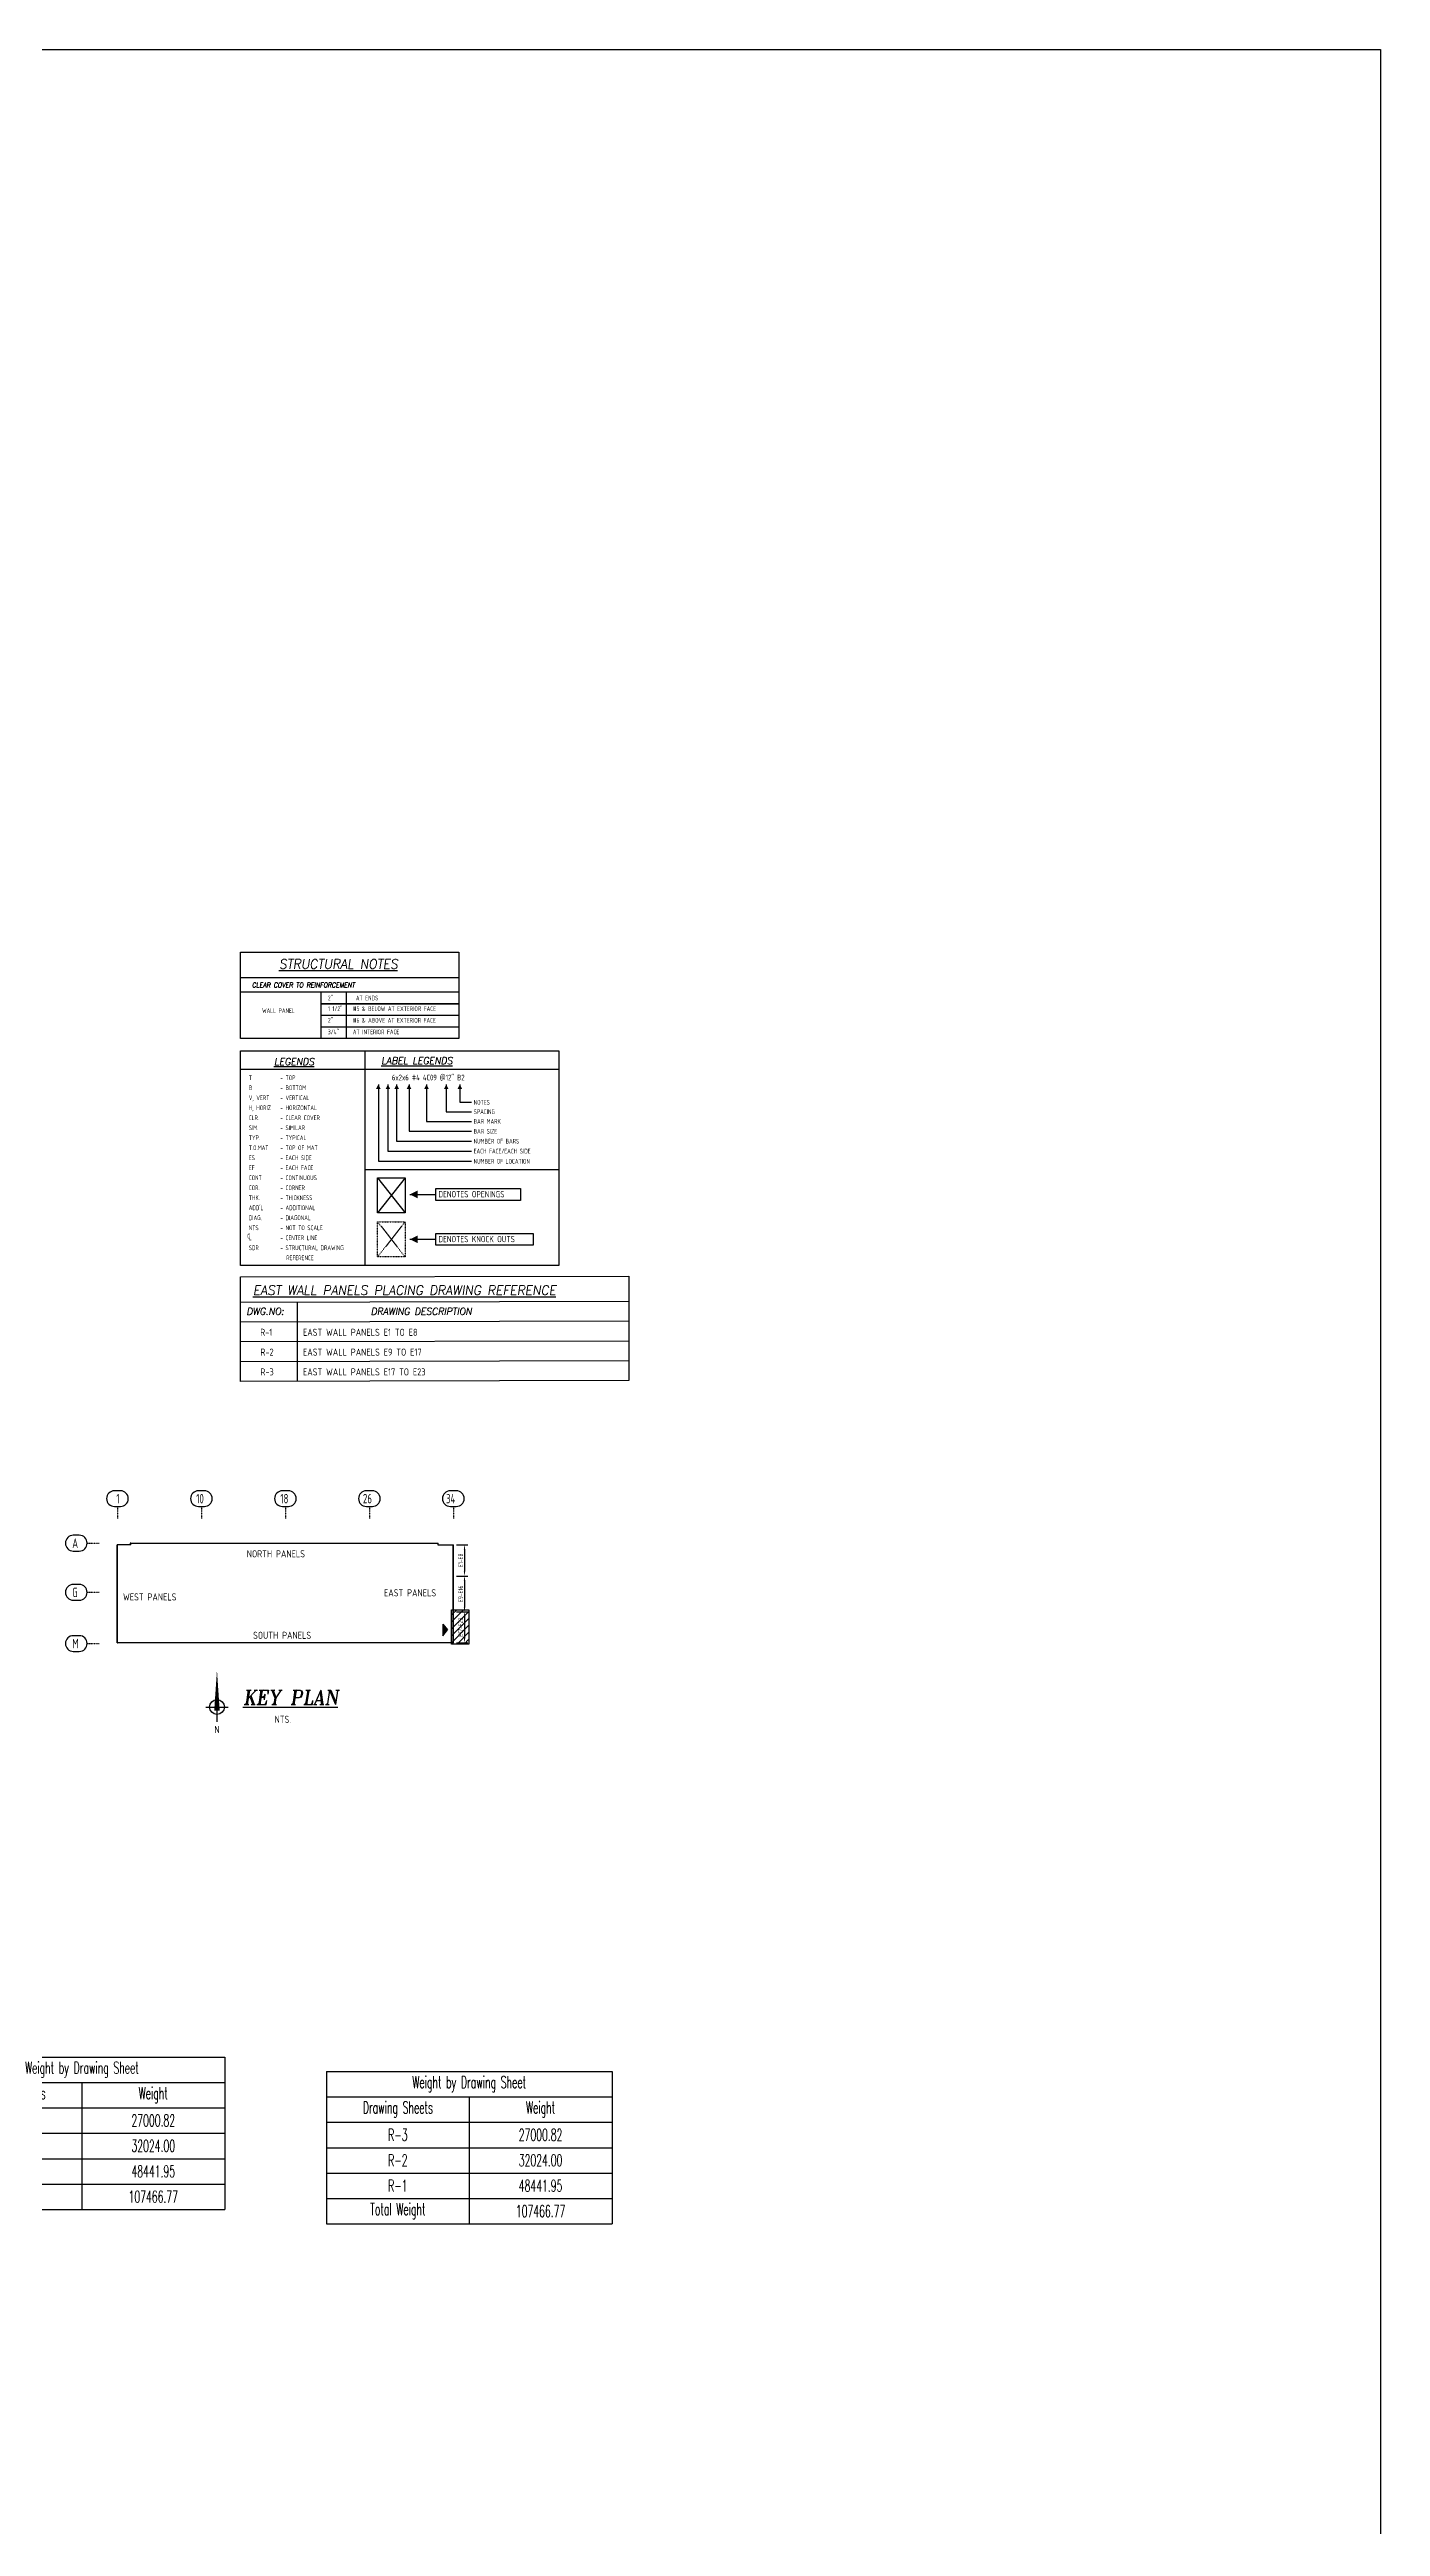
# Model space of a CAD drawing. Header units: inches. Extents: x -10781 to 50822, y -3854 to 38989.
# Drawn here: x 2090 to 2724, y -2548 to -1368 of the extents above; entities that cross this region are included whole.
import ezdxf
from ezdxf.enums import TextEntityAlignment as Align

# ---------------------------------------------------------------- set-up
doc = ezdxf.new("R2010")
doc.units = ezdxf.units.IN
doc.header["$LTSCALE"] = 0.025
doc.header["$MEASUREMENT"] = 0
doc.linetypes.add('HIDDEN', pattern=[6, 3, -3])
doc.linetypes.add('PHANTOM', pattern=[2.5, 1.25, -0.25, 0.25, -0.25, 0.25, -0.25])
doc.layers.get('0').update_dxf_attribs({"linetype": 'CONTINUOUS'})
doc.layers.get('Defpoints').update_dxf_attribs({"linetype": 'CONTINUOUS'})
for name, color, linetype in [('0-25', 7, 'CONTINUOUS'), ('0-25TEXT', 7, 'CONTINUOUS'), ('0-35', 3, 'CONTINUOUS'), ('0-35TEXT', 3, 'CONTINUOUS'), ('0-50', 10, 'CONTINUOUS'), ('BAR-LBL', 2, 'CONTINUOUS'), ('BARLIST', 7, 'CONTINUOUS'), ('GRID', 8, 'PHANTOM'), ('Hatch', 253, 'CONTINUOUS'), ('Hgblock', 7, 'CONTINUOUS'), ('hidden', 7, 'HIDDEN')]:
    doc.layers.add(name, color=color, linetype=linetype)
doc.styles.add('AR', font='ARCHQUIK.shx', dxfattribs={"width": 0.8})
doc.styles.add('ROMANS', font='romans.shx', dxfattribs={"width": 0.57})
doc.styles.add('ROMANT', font='romant')
doc.dimstyles.new('CADS_DIM_48', dxfattribs={"dimscale": 48, "dimtxt": 0.09375, "dimasz": 0.09375, "dimexe": 0.0625, "dimexo": 0.0625, "dimgap": 0.09375, "dimtad": 0, "dimtih": 1, "dimtoh": 1, "dimzin": 1, "dimdsep": 46, "dimlunit": 4, "dimtxsty": 'AR', "dimblk": 'CLOSED', "dimcen": 0.1875, "dimadec": 0, "dimazin": 0, "dimtfac": 1, "dimtofl": 0, "dimtmove": 0, "dimatfit": 1, "dimldrblk": 'DOTBLANK', "dimfxl": 1, "dimtzin": 0, "dimarcsym": 0})

# ---------------------------------------------------------------- blocks, each defined once
blk = doc.blocks.new('*D1258')
at = {"layer": '0-35', "color": 0, "lineweight": -2, "transparency": 16777216}
for p, q in [((2283.6, -2080.7), (2289, -2080.7)), ((2287.5, -2082.9), (2287.5, -2093.3)), ((2283.6, -2095.6), (2289, -2095.6))]:
    blk.add_line(p, q, dxfattribs=at)
at = {"layer": '0-35', "color": 0, "transparency": 16777216}
for points in [[(2287.1, -2082.9), (2287.8, -2082.9), (2287.5, -2080.7)], [(2287.1, -2093.3), (2287.8, -2093.3), (2287.5, -2095.6)]]:
    blk.add_solid(points, dxfattribs=at)
at = {"layer": 'Defpoints', "color": 0, "transparency": 16777216}
for p in [(2282.1, -2080.7), (2282.1, -2095.6), (2287.5, -2095.6)]:
    blk.add_point(p, dxfattribs=at)
at = {"layer": '0-35', "color": 0, "transparency": 16777216, "insert": (2285.6, -2088.1), "char_height": 2.25, "attachment_point": 5, "rotation": 90, "style": 'AR'}
blk.add_mtext('E1-E8', dxfattribs=at)
blk = doc.blocks.new('_DotBlank')
at = {"layer": '0-35', "color": 0, "lineweight": -2}
blk.add_line((-0.5, 0), (-1, 0), dxfattribs=at)
blk.add_circle((0, 0), 0.5, dxfattribs=at)
blk = doc.blocks.new('*D1259')
at = {"layer": '0-35', "color": 0, "lineweight": -2, "transparency": 16777216}
for p, q in [((2283.6, -2095.6), (2289, -2095.6)), ((2287.5, -2097.8), (2287.5, -2110.4)), ((2283.6, -2112.6), (2289, -2112.6))]:
    blk.add_line(p, q, dxfattribs=at)
at = {"layer": '0-35', "color": 0, "transparency": 16777216}
for points in [[(2287.1, -2097.8), (2287.8, -2097.8), (2287.5, -2095.6)], [(2287.1, -2110.4), (2287.8, -2110.4), (2287.5, -2112.6)]]:
    blk.add_solid(points, dxfattribs=at)
at = {"layer": 'Defpoints', "color": 0, "transparency": 16777216}
for p in [(2282.1, -2095.6), (2282.1, -2112.6), (2287.5, -2112.6)]:
    blk.add_point(p, dxfattribs=at)
at = {"layer": '0-35', "color": 0, "transparency": 16777216, "insert": (2285.6, -2104.1), "char_height": 2.25, "attachment_point": 5, "rotation": 90, "style": 'AR'}
blk.add_mtext('E9-E16', dxfattribs=at)
blk = doc.blocks.new('*D1260')
at = {"layer": '0-35', "color": 0, "lineweight": -2, "transparency": 16777216}
for p, q in [((2283.6, -2112.6), (2289, -2112.6)), ((2287.5, -2114.9), (2287.5, -2125.2)), ((2283.6, -2127.4), (2289, -2127.4))]:
    blk.add_line(p, q, dxfattribs=at)
at = {"layer": '0-35', "color": 0, "transparency": 16777216}
for points in [[(2287.1, -2114.9), (2287.8, -2114.9), (2287.5, -2112.6)], [(2287.1, -2125.2), (2287.8, -2125.2), (2287.5, -2127.4)]]:
    blk.add_solid(points, dxfattribs=at)
at = {"layer": 'Defpoints', "color": 0, "transparency": 16777216}
for p in [(2282.1, -2112.6), (2282.1, -2127.4), (2287.5, -2127.4)]:
    blk.add_point(p, dxfattribs=at)
at = {"layer": '0-35', "color": 0, "transparency": 16777216, "insert": (2285.6, -2120), "char_height": 2.25, "attachment_point": 5, "rotation": 90, "style": 'AR'}
blk.add_mtext('E17-E23', dxfattribs=at)
blk = doc.blocks.new('*U143')
at = {"layer": 'Hgblock', "color": 3}
for p, q in [((-0.375, 0), (0.375, 0)), ((0, 0), (0, -0.5))]:
    blk.add_line(p, q, dxfattribs=at)
blk.add_lwpolyline([(0, 1.25, 0, 0.187, 0), (0, -0.125, 0.187, 0.187, 0)], format="xyseb", dxfattribs=at)
blk.add_circle((0, 0), 0.25, dxfattribs=at)
at = {"layer": 'Hgblock', "color": 3, "style": 'AR', "width": 0.8}
blk.add_text('N', height=0.244, dxfattribs=at).set_placement((0, -0.761), align=Align.MIDDLE)
blk = doc.blocks.new('leadrblk')
blk.add_lwpolyline([(0, 0, 0, 1, 0), (1, 0, 1, 1, 0)], format="xyseb")
blk = doc.blocks.new('A$C2A293661')
at = {"layer": '0-35TEXT', "style": 'AR', "width": 0.8}
for s, p in [('C', (-0.7, 0.8)), ('L', (0, 0))]:
    blk.add_text(s, height=2.25, dxfattribs=at).set_placement(p)
blk = doc.blocks.new('*T1328')
at = {"layer": 'BARLIST', "color": 0, "linetype": 'ByBlock', "lineweight": -2, "transparency": 16777216}
for p, q in [((0, 0), (136.1, 0)), ((0, 0), (0, -72.6)), ((136.1, 0), (136.1, -72.6)), ((0, -12.1), (136.1, -12.1)), ((68, -12.1), (68, -72.6)), ((0, -24.2), (136.1, -24.2)), ((0, -36.3), (136.1, -36.3)), ((0, -48.4), (136.1, -48.4)), ((0, -60.5), (136.1, -60.5)), ((0, -72.6), (136.1, -72.6))]:
    blk.add_line(p, q, dxfattribs=at)
at = {"layer": 'BARLIST', "color": 0, "transparency": 16777216, "attachment_point": 5, "style": 'ROMANS'}
for s, insert, char_height, width in [('Weight by Drawing Sheet', (68, -6), 5.669, 131.528), ('Drawing Sheets', (34, -18.1), 5.669, 63.496), ('Weight ', (102, -18.1), 5.67, 63.496), ('R-3', (34, -30.2), 5.67, 63.496), ('27000.82', (102, -30.2), 5.67, 63.496), ('R-2', (34, -42.3), 5.67, 63.496), ('32024.00', (102, -42.3), 5.67, 63.496), ('R-1', (34, -54.4), 5.67, 63.496), ('48441.95', (102, -54.4), 5.67, 63.496), ('Total Weight', (34, -66.5), 5.669, 63.496), ('107466.77', (102, -66.5), 5.67, 63.496)]:
    blk.add_mtext(s, dxfattribs=dict(at, insert=insert, char_height=char_height, width=width))
blk = doc.blocks.new('*T1331')
at = {"layer": 'BARLIST', "color": 0, "linetype": 'ByBlock', "lineweight": -2, "transparency": 16777216}
for p, q in [((0, 0), (136.1, 0)), ((0, 0), (0, -72.6)), ((136.1, 0), (136.1, -72.6)), ((0, -12.1), (136.1, -12.1)), ((68, -12.1), (68, -72.6)), ((0, -24.2), (136.1, -24.2)), ((0, -36.3), (136.1, -36.3)), ((0, -48.4), (136.1, -48.4)), ((0, -60.5), (136.1, -60.5)), ((0, -72.6), (136.1, -72.6))]:
    blk.add_line(p, q, dxfattribs=at)
at = {"layer": 'BARLIST', "color": 0, "transparency": 16777216, "attachment_point": 5, "style": 'ROMANS'}
for s, insert, char_height, width in [('Weight by Drawing Sheet', (68, -6), 5.669, 131.528), ('Drawing Sheets', (34, -18.1), 5.669, 63.496), ('Weight ', (102, -18.1), 5.67, 63.496), ('R-3', (34, -30.2), 5.67, 63.496), ('27000.82', (102, -30.2), 5.67, 63.496), ('R-2', (34, -42.3), 5.67, 63.496), ('32024.00', (102, -42.3), 5.67, 63.496), ('R-1', (34, -54.4), 5.67, 63.496), ('48441.95', (102, -54.4), 5.67, 63.496), ('Total Weight', (34, -66.5), 5.669, 63.496), ('107466.77', (102, -66.5), 5.67, 63.496)]:
    blk.add_mtext(s, dxfattribs=dict(at, insert=insert, char_height=char_height, width=width))

msp = doc.modelspace()

# ---------------------------------------------------------------- hatches: boundary and pattern name
at = {"layer": '0-25TEXT'}
msp.add_hatch(color=256, dxfattribs=at).paths.add_polyline_path([(2277.13699, -2124.10038), (2279.29694, -2121.28795), (2277.13699, -2118.47552)])
at = {"layer": 'Hatch'}
h = msp.add_hatch(dxfattribs=at)
h.set_pattern_fill('ANSI31', color=256, scale=18.75)
h.set_pattern_definition([(45, (1347.2153, 375.7868), (-1.6572815, 1.6572815), [])])
h.paths.add_polyline_path([(2281.24501, -2111.644), (2289.54723, -2111.644), (2289.54723, -2127.99538), (2281.24501, -2127.99538)])

# ---------------------------------------------------------------- linework, layer by layer
at = {"layer": '0-25'}
for points in [[(2259.17852, -1905.8634), (2246.03965, -1922.65974)], [(2246.03965, -1905.8634), (2259.17852, -1922.65974)]]:
    msp.add_lwpolyline(points, dxfattribs=at)
at = {"layer": '0-25TEXT'}
for p, q in [((2277.13699, -2118.47552), (2277.13699, -2124.10038)), ((2277.13699, -2118.47552), (2279.29694, -2121.28795)), ((2277.13699, -2124.10038), (2279.29694, -2121.28795))]:
    msp.add_line(p, q, dxfattribs=at)
for points in [[(2246.40002, -1861.40856), (2246.40002, -1898.0175), (2290.82406, -1898.0175)], [(2250.95063, -1861.40856), (2250.95063, -1893.17952), (2290.82406, -1893.17952)], [(2255.11404, -1861.40856), (2255.11404, -1888.46081), (2290.82406, -1888.46081)], [(2261.02018, -1861.40856), (2261.02018, -1883.74211), (2290.82406, -1883.74211)], [(2269.347, -1861.40856), (2269.347, -1879.0234), (2290.82406, -1879.0234)], [(2278.73878, -1861.40856), (2278.73878, -1874.42393), (2290.82406, -1874.42393)], [(2285.22586, -1861.40856), (2285.22586, -1869.94373), (2290.82406, -1869.94373)], [(2261.43741, -1913.83572), (2273.73799, -1913.83572)], [(2261.43741, -1935.21265), (2273.73799, -1935.21265)], [(2261.43741, -1935.21265), (2273.73799, -1935.21265)]]:
    msp.add_lwpolyline(points, dxfattribs=at)
at = {"layer": '0-35'}
for p, q in [((2122.03875, -2080.67289), (2122.03875, -2080.74148)), ((2128.36441, -2080.67289), (2122.03875, -2080.67289)), ((2122.03875, -2080.74148), (2122.03875, -2080.67289)), ((2122.03875, -2080.67289), (2122.10735, -2080.67289)), ((2122.03875, -2127.41357), (2122.03875, -2080.67289)), ((2128.433, -2080.74148), (2122.03875, -2080.74148)), ((2122.03875, -2082.80307), (2122.10735, -2082.80307)), ((2122.03875, -2084.93325), (2122.10735, -2084.93325)), ((2122.03875, -2087.06343), (2122.10735, -2087.06343)), ((2122.10735, -2127.41357), (2122.10735, -2080.67289)), ((2124.17171, -2080.67289), (2124.17171, -2080.74148)), ((2126.30189, -2080.67289), (2126.30189, -2080.74148)), ((2128.433, -2079.88867), (2128.16233, -2079.88867)), ((2128.16233, -2079.88867), (2274.86297, -2079.88867)), ((2128.16233, -2079.95726), (2128.16233, -2079.88867)), ((2128.16233, -2079.88867), (2128.16233, -2079.95726)), ((2128.16233, -2079.95726), (2128.36441, -2079.95726)), ((2128.36441, -2080.67289), (2128.36441, -2079.95726)), ((2128.433, -2080.74148), (2128.433, -2079.95726)), ((2128.433, -2079.95726), (2274.6646, -2079.95726)), ((2128.433, -2080.74148), (2128.433, -2080.67289)), ((2130.07256, -2079.88867), (2130.07256, -2079.95726)), ((2130.07281, -2079.88867), (2130.07281, -2079.95726)), ((2131.98052, -2079.88867), (2131.98052, -2079.95726)), ((2131.98052, -2079.88867), (2131.98052, -2079.95726)), ((2134.1107, -2079.88867), (2134.1107, -2079.95726)), ((2134.1107, -2079.88867), (2134.1107, -2079.95726)), ((2136.41886, -2079.88867), (2136.41886, -2079.95726)), ((2138.72702, -2079.88867), (2138.72702, -2079.95726)), ((2141.03518, -2079.88867), (2141.03518, -2079.95726)), ((2143.34334, -2079.88867), (2143.34334, -2079.95726)), ((2144.04969, -2079.88867), (2144.04969, -2079.95726)), ((2146.35785, -2079.88867), (2146.35785, -2079.95726)), ((2148.66601, -2079.88867), (2148.66601, -2079.95726)), ((2150.97417, -2079.88867), (2150.97417, -2079.95726)), ((2153.28232, -2079.88867), (2153.28232, -2079.95726)), ((2153.98868, -2079.88867), (2153.98868, -2079.95726)), ((2156.29684, -2079.88867), (2156.29684, -2079.95726)), ((2158.60499, -2079.88867), (2158.60499, -2079.95726)), ((2160.91315, -2079.88867), (2160.91315, -2079.95726)), ((2162.99884, -2079.88867), (2162.99884, -2079.95726)), ((2163.70797, -2079.88867), (2163.70797, -2079.95726)), ((2166.24139, -2079.88867), (2166.24139, -2079.95726)), ((2166.24139, -2079.95726), (2166.24139, -2079.88867)), ((2168.54954, -2079.95726), (2168.54954, -2079.88867)), ((2170.8577, -2079.95726), (2170.8577, -2079.88867)), ((2173.16586, -2079.95726), (2173.16586, -2079.88867)), ((2173.87221, -2079.95726), (2173.87221, -2079.88867)), ((2176.18037, -2079.95726), (2176.18037, -2079.88867)), ((2178.48853, -2079.95726), (2178.48853, -2079.88867)), ((2180.79669, -2079.95726), (2180.79669, -2079.88867)), ((2183.10485, -2079.95726), (2183.10485, -2079.88867)), ((2183.8112, -2079.95726), (2183.8112, -2079.88867)), ((2186.11936, -2079.95726), (2186.11936, -2079.88867)), ((2188.42752, -2079.95726), (2188.42752, -2079.88867)), ((2190.73568, -2079.95726), (2190.73568, -2079.88867)), ((2193.04384, -2079.95726), (2193.04384, -2079.88867)), ((2193.75019, -2079.95726), (2193.75019, -2079.88867)), ((2196.05835, -2079.95726), (2196.05835, -2079.88867)), ((2198.36187, -2079.95726), (2198.36187, -2079.88867)), ((2200.6654, -2079.95726), (2200.6654, -2079.88867)), ((2202.97356, -2079.95726), (2202.97356, -2079.88867)), ((2203.67991, -2079.95726), (2203.67991, -2079.88867)), ((2205.98807, -2079.95726), (2205.98807, -2079.88867)), ((2208.29623, -2079.95726), (2208.29623, -2079.88867)), ((2210.60438, -2079.95726), (2210.60438, -2079.88867)), ((2212.91254, -2079.95726), (2212.91254, -2079.88867)), ((2213.6189, -2079.95726), (2213.6189, -2079.88867)), ((2215.92705, -2079.95726), (2215.92705, -2079.88867)), ((2218.23521, -2079.95726), (2218.23521, -2079.88867)), ((2220.54337, -2079.95726), (2220.54337, -2079.88867)), ((2222.85153, -2079.95726), (2222.85153, -2079.88867)), ((2223.55788, -2079.95726), (2223.55788, -2079.88867)), ((2225.86604, -2079.95726), (2225.86604, -2079.88867)), ((2228.1742, -2079.95726), (2228.1742, -2079.88867)), ((2230.48236, -2079.95726), (2230.48236, -2079.88867)), ((2232.79052, -2079.95726), (2232.79052, -2079.88867)), ((2233.49687, -2079.95726), (2233.49687, -2079.88867)), ((2235.80503, -2079.95726), (2235.80503, -2079.88867)), ((2238.11597, -2079.95726), (2238.11597, -2079.88867)), ((2240.42691, -2079.95726), (2240.42691, -2079.88867)), ((2242.73507, -2079.95726), (2242.73507, -2079.88867)), ((2243.44142, -2079.95726), (2243.44142, -2079.88867)), ((2245.74958, -2079.95726), (2245.74958, -2079.88867)), ((2248.05774, -2079.95726), (2248.05774, -2079.88867)), ((2250.3659, -2079.95726), (2250.3659, -2079.88867)), ((2252.67406, -2079.95726), (2252.67406, -2079.88867)), ((2253.38041, -2079.95726), (2253.38041, -2079.88867)), ((2255.68857, -2079.95726), (2255.68857, -2079.88867)), ((2257.99673, -2079.95726), (2257.99673, -2079.88867)), ((2260.30488, -2079.95726), (2260.30488, -2079.88867)), ((2262.61304, -2079.95726), (2262.61304, -2079.88867)), ((2263.3194, -2079.95726), (2263.3194, -2079.88867)), ((2265.62755, -2079.95726), (2265.62755, -2079.88867)), ((2267.93571, -2079.95726), (2267.93571, -2079.88867)), ((2270.24387, -2079.95726), (2270.24387, -2079.88867)), ((2272.55203, -2079.95726), (2272.55203, -2079.88867)), ((2274.6646, -2079.95726), (2274.6646, -2080.74148)), ((2274.6646, -2080.74148), (2282.05427, -2080.74148)), ((2274.7332, -2079.95726), (2274.86297, -2079.95726)), ((2274.7332, -2079.95726), (2274.7332, -2080.67289)), ((2274.7332, -2080.67289), (2282.05427, -2080.67289)), ((2274.86297, -2079.95726), (2274.86297, -2079.88867)), ((2277.3122, -2080.67289), (2277.3122, -2080.74148)), ((2279.44238, -2080.67289), (2279.44238, -2080.74148)), ((2282.05427, -2080.74148), (2282.05427, -2080.67289)), ((2282.06117, -2127.41357), (2282.06117, -2080.67136)), ((2282.06117, -2080.67136), (2282.12977, -2080.67136)), ((2282.06117, -2082.52031), (2282.06117, -2082.5889)), ((2282.06117, -2082.5889), (2282.06117, -2082.52031)), ((2282.06117, -2082.52031), (2282.12977, -2082.52031)), ((2282.06117, -2084.09345), (2282.12977, -2084.09345)), ((2282.06117, -2085.39018), (2282.12977, -2085.39018)), ((2282.06117, -2087.06343), (2282.12977, -2087.06343)), ((2282.12977, -2127.41357), (2282.12977, -2080.67136)), ((2122.03875, -2089.19361), (2122.10735, -2089.19361)), ((2122.03875, -2091.32379), (2122.10735, -2091.32379)), ((2122.03875, -2093.45397), (2122.10735, -2093.45397)), ((2122.03875, -2095.58415), (2122.10735, -2095.58415)), ((2122.03875, -2097.71433), (2122.10735, -2097.71433)), ((2122.03875, -2099.84451), (2122.10735, -2099.84451)), ((2282.06117, -2089.19361), (2282.12977, -2089.19361)), ((2282.06117, -2091.32379), (2282.12977, -2091.32379)), ((2282.06117, -2093.45397), (2282.12977, -2093.45397)), ((2282.06117, -2095.58415), (2282.12977, -2095.58415)), ((2282.06117, -2097.71433), (2282.12977, -2097.71433)), ((2282.06117, -2099.84451), (2282.12977, -2099.84451)), ((2122.03875, -2101.97469), (2122.10735, -2101.97469)), ((2122.03875, -2104.10487), (2122.10735, -2104.10487)), ((2122.03875, -2106.23505), (2122.10735, -2106.23505)), ((2122.03875, -2108.36523), (2122.10735, -2108.36523)), ((2122.03875, -2110.49541), (2122.10735, -2110.49541)), ((2282.06117, -2101.97469), (2282.12977, -2101.97469)), ((2282.06117, -2104.10487), (2282.12977, -2104.10487)), ((2282.06117, -2106.23505), (2282.12977, -2106.23505)), ((2282.06117, -2108.36523), (2282.12977, -2108.36523)), ((2282.06117, -2110.49541), (2282.12977, -2110.49541)), ((2122.03875, -2112.62559), (2122.10735, -2112.62559)), ((2122.03875, -2114.75577), (2122.10735, -2114.75577)), ((2122.03875, -2116.88595), (2122.10735, -2116.88595)), ((2122.03875, -2119.01613), (2122.10735, -2119.01613)), ((2122.03875, -2121.14631), (2122.10735, -2121.14631)), ((2122.03875, -2123.27649), (2122.10735, -2123.27649)), ((2282.06117, -2112.62559), (2282.12977, -2112.62559)), ((2282.06117, -2114.75577), (2282.12977, -2114.75577)), ((2282.06117, -2116.88595), (2282.12977, -2116.88595)), ((2282.06117, -2119.01613), (2282.12977, -2119.01613)), ((2282.06117, -2121.14631), (2282.12977, -2121.14631)), ((2282.06117, -2123.27649), (2282.12977, -2123.27649)), ((2122.03875, -2125.40667), (2122.10735, -2125.40667)), ((2282.12977, -2127.34497), (2122.03875, -2127.34497)), ((2122.03875, -2127.34497), (2122.03875, -2127.41357)), ((2282.12977, -2127.41357), (2122.03875, -2127.41357)), ((2122.03875, -2127.41357), (2122.10735, -2127.41357)), ((2123.57196, -2127.34497), (2123.57196, -2127.41357)), ((2125.10517, -2127.34497), (2125.10517, -2127.41357)), ((2127.41333, -2127.34497), (2127.41333, -2127.41357)), ((2129.72149, -2127.34497), (2129.72149, -2127.41357)), ((2130.42784, -2127.34497), (2130.42784, -2127.41357)), ((2132.736, -2127.34497), (2132.736, -2127.41357)), ((2135.04999, -2127.34497), (2135.04999, -2127.41357)), ((2137.35815, -2127.34497), (2137.35815, -2127.41357)), ((2139.66631, -2127.34497), (2139.66631, -2127.41357)), ((2140.37266, -2127.34497), (2140.37266, -2127.41357)), ((2142.68082, -2127.34497), (2142.68082, -2127.41357)), ((2144.98898, -2127.34497), (2144.98898, -2127.41357)), ((2147.29714, -2127.34497), (2147.29714, -2127.41357)), ((2149.6053, -2127.34497), (2149.6053, -2127.41357)), ((2150.31165, -2127.34497), (2150.31165, -2127.41357)), ((2152.61981, -2127.34497), (2152.61981, -2127.41357)), ((2154.92797, -2127.34497), (2154.92797, -2127.41357)), ((2157.23612, -2127.34497), (2157.23612, -2127.41357)), ((2159.54428, -2127.34497), (2159.54428, -2127.41357)), ((2160.25064, -2127.34497), (2160.25064, -2127.41357)), ((2162.55879, -2127.34497), (2162.55879, -2127.41357)), ((2164.86695, -2127.34497), (2164.86695, -2127.41357)), ((2167.17511, -2127.34497), (2167.17511, -2127.41357)), ((2169.48327, -2127.34497), (2169.48327, -2127.41357)), ((2170.18962, -2127.34497), (2170.18962, -2127.41357)), ((2172.49778, -2127.34497), (2172.49778, -2127.41357)), ((2174.80594, -2127.34497), (2174.80594, -2127.41357)), ((2177.1141, -2127.34497), (2177.1141, -2127.41357)), ((2179.42226, -2127.34497), (2179.42226, -2127.41357)), ((2180.12861, -2127.34497), (2180.12861, -2127.41357)), ((2182.43677, -2127.34497), (2182.43677, -2127.41357)), ((2184.74493, -2127.34497), (2184.74493, -2127.41357)), ((2187.05309, -2127.34497), (2187.05309, -2127.41357)), ((2189.36125, -2127.34497), (2189.36125, -2127.41357)), ((2190.0676, -2127.34497), (2190.0676, -2127.41357)), ((2192.37576, -2127.34497), (2192.37576, -2127.41357)), ((2194.68392, -2127.34497), (2194.68392, -2127.41357)), ((2196.99208, -2127.34497), (2196.99208, -2127.41357)), ((2199.30023, -2127.34497), (2199.30023, -2127.41357)), ((2200.00659, -2127.34497), (2200.00659, -2127.41357)), ((2202.31475, -2127.34497), (2202.31475, -2127.41357)), ((2204.6229, -2127.34497), (2204.6229, -2127.41357)), ((2206.93106, -2127.34497), (2206.93106, -2127.41357)), ((2209.23922, -2127.34497), (2209.23922, -2127.41357)), ((2209.94557, -2127.34497), (2209.94557, -2127.41357)), ((2212.25373, -2127.34497), (2212.25373, -2127.41357)), ((2214.56189, -2127.34497), (2214.56189, -2127.41357)), ((2216.87005, -2127.34497), (2216.87005, -2127.41357)), ((2219.17821, -2127.34497), (2219.17821, -2127.41357)), ((2219.88456, -2127.34497), (2219.88456, -2127.41357)), ((2222.19272, -2127.34497), (2222.19272, -2127.41357)), ((2224.50088, -2127.34497), (2224.50088, -2127.41357)), ((2226.80904, -2127.34497), (2226.80904, -2127.41357)), ((2229.1172, -2127.34497), (2229.1172, -2127.41357)), ((2229.82355, -2127.34497), (2229.82355, -2127.41357)), ((2232.13171, -2127.34497), (2232.13171, -2127.41357)), ((2234.43987, -2127.34497), (2234.43987, -2127.41357)), ((2236.74803, -2127.34497), (2236.74803, -2127.41357)), ((2239.28144, -2127.34497), (2239.28144, -2127.41357)), ((2239.98779, -2127.34497), (2239.98779, -2127.41357)), ((2242.07626, -2127.34497), (2242.07626, -2127.41357)), ((2244.38442, -2127.34497), (2244.38442, -2127.41357)), ((2246.69258, -2127.34497), (2246.69258, -2127.41357)), ((2249.00073, -2127.34497), (2249.00073, -2127.41357)), ((2249.70709, -2127.34497), (2249.70709, -2127.41357)), ((2252.01525, -2127.34497), (2252.01525, -2127.41357)), ((2254.3234, -2127.34497), (2254.3234, -2127.41357)), ((2256.63156, -2127.34497), (2256.63156, -2127.41357)), ((2258.93972, -2127.34497), (2258.93972, -2127.41357)), ((2259.64607, -2127.34497), (2259.64607, -2127.41357)), ((2261.95423, -2127.34497), (2261.95423, -2127.41357)), ((2264.26239, -2127.34497), (2264.26239, -2127.41357)), ((2266.57055, -2127.34497), (2266.57055, -2127.41357)), ((2268.87871, -2127.34497), (2268.87871, -2127.41357)), ((2271.18687, -2127.34497), (2271.18687, -2127.41357)), ((2273.49503, -2127.34497), (2273.49503, -2127.41357)), ((2275.80319, -2127.34497), (2275.80319, -2127.41357)), ((2278.11135, -2127.34497), (2278.11135, -2127.41357)), ((2280.12195, -2127.34497), (2280.12195, -2127.41357)), ((2282.06117, -2125.40667), (2282.12977, -2125.40667)), ((2282.06117, -2127.41357), (2282.12977, -2127.41357)), ((2282.12977, -2127.34497), (2282.12977, -2127.41357))]:
    msp.add_line(p, q, dxfattribs=at)
at = {"layer": '0-35', "color": 1}
for points in [[(2180.70574, -1839.5949), (2180.70574, -1798.4114), (2284.82317, -1798.4114), (2284.82317, -1839.5949)], [(2218.96973, -1823.01787), (2284.82317, -1823.01787)], [(2284.82317, -1823.01787), (2218.96973, -1823.01787)], [(2284.82317, -1828.54355), (2218.96973, -1828.54355)], [(2284.82317, -1839.5949), (2180.70574, -1839.5949)], [(2284.82317, -1834.06922), (2218.96973, -1834.06922)]]:
    msp.add_lwpolyline(points, dxfattribs=at)
at = {"layer": '0-35'}
msp.add_lwpolyline([(2246.03965, -1905.8634), (2259.17852, -1905.8634), (2259.17852, -1922.65974), (2246.03965, -1922.65974)], close=True, dxfattribs=at)
at = {"layer": '0-50'}
for p, q in [((2284.82317, -1810.7118), (2180.70574, -1810.7118)), ((2284.82317, -1817.49219), (2180.70574, -1817.49219)), ((2218.96973, -1817.49219), (2218.96973, -1839.5949)), ((2231.02041, -1817.49219), (2231.02041, -1839.5949)), ((2240.02551, -1845.45976), (2240.02551, -1947.61806)), ((2332.37108, -1854.25123), (2180.70574, -1854.25123)), ((2332.37108, -1902.06357), (2240.02551, -1902.06357)), ((2332.37108, -1947.61806), (2180.70574, -1947.61806)), ((2365.75689, -1964.87939), (2180.70574, -1965.30981)), ((2207.86453, -2002.89773), (2207.88663, -1965.30981)), ((2365.75689, -1974.22218), (2180.70574, -1974.6526)), ((2365.75689, -1983.65828), (2180.70574, -1984.0887)), ((2365.75689, -1993.09438), (2180.70574, -1993.5248))]:
    msp.add_line(p, q, dxfattribs=at)
for points in [[(2180.70574, -1947.61806), (2180.70574, -1845.45976), (2332.37108, -1845.45976), (2332.37108, -1947.61806)], [(2273.73799, -1910.9989), (2314.13268, -1910.9989), (2314.13268, -1916.67254), (2273.73799, -1916.67254)], [(2273.73799, -1932.37583), (2320.22914, -1932.37583), (2320.22914, -1938.04947), (2273.73799, -1938.04947)], [(2180.70574, -1953.14374), (2365.75689, -1952.71331), (2365.73479, -2002.46731), (2180.68365, -2002.89773)]]:
    msp.add_lwpolyline(points, close=True, dxfattribs=at)
for points in [[(2123.52496, -2054.96757), (2120.68973, -2054.96757, 1), (2120.68973, -2062.46757), (2123.52496, -2062.46757, 1)], [(2163.53057, -2054.96757), (2160.69534, -2054.96757, 1), (2160.69534, -2062.46757), (2163.53057, -2062.46757, 1)], [(2203.53617, -2054.96757), (2200.70094, -2054.96757, 1), (2200.70094, -2062.46757), (2203.53617, -2062.46757, 1)], [(2243.54178, -2054.96757), (2240.70655, -2054.96757, 1), (2240.70655, -2062.46757), (2243.54178, -2062.46757, 1)], [(2283.54738, -2054.96757), (2280.71215, -2054.96757, 1), (2280.71215, -2062.46757), (2283.54738, -2062.46757, 1)], [(2103.92466, -2076.19932), (2101.08943, -2076.19932, 1), (2101.08943, -2083.69932), (2103.92466, -2083.69932, 1)], [(2103.92466, -2099.63506), (2101.08943, -2099.63506, 1), (2101.08943, -2107.13506), (2103.92466, -2107.13506, 1)], [(2103.92466, -2124.00784), (2101.08943, -2124.00784, 1), (2101.08943, -2131.50784), (2103.92466, -2131.50784, 1)]]:
    msp.add_lwpolyline(points, format="xyb", close=True, dxfattribs=at)
at = {"layer": 'BAR-LBL'}
msp.add_lwpolyline([(-1628.72708, -1368.45376), (2723.83097, -1368.45376), (2723.83097, -3853.87628), (-1628.72708, -3853.87628)], close=True, dxfattribs=at)
at = {"layer": 'GRID', "lineweight": -3}
for points in [[(2122.10735, -2062.46757), (2122.10735, -2068.21454)], [(2162.11295, -2062.46757), (2162.11295, -2068.21454)], [(2202.11856, -2062.46757), (2202.11856, -2068.21454)], [(2242.12416, -2062.46757), (2242.12416, -2068.21454)], [(2282.12977, -2062.46757), (2282.12977, -2068.21454)], [(2282.12977, -2062.46757), (2282.12977, -2068.21454)], [(2107.62257, -2079.91837), (2113.36955, -2079.91837)], [(2107.62257, -2103.35412), (2113.36955, -2103.35412)], [(2107.62257, -2127.72689), (2113.36955, -2127.72689)]]:
    msp.add_lwpolyline(points, dxfattribs=at)
at = {"layer": 'Hatch'}
msp.add_lwpolyline([(2281.24501, -2111.644), (2289.54723, -2111.644), (2289.54723, -2127.99538), (2281.24501, -2127.99538)], close=True, dxfattribs=at)
at = {"layer": 'hidden'}
msp.add_lwpolyline([(2246.03965, -1926.81448), (2259.17852, -1926.81448), (2259.17852, -1943.61082), (2246.03965, -1943.61082)], close=True, dxfattribs=at)
for points in [[(2259.17852, -1926.81448), (2246.03965, -1943.61082)], [(2246.03965, -1926.81448), (2259.17852, -1943.61082)]]:
    msp.add_lwpolyline(points, dxfattribs=at)

# ---------------------------------------------------------------- block references
for name, p in [('*T1328', (2037.17908, -2324.75815)), ('*T1331', (2221.70179, -2331.60981))]:
    msp.add_blockref(name, p)
at = {"layer": '0-25TEXT', "xscale": 2.249574803150615, "yscale": 0.9002834645671101, "zscale": 1.2, "rotation": 270.0000046056895}
for p in [(2246.40002, -1861.40856), (2250.95063, -1861.40856), (2255.11404, -1861.40856), (2261.02018, -1861.40856), (2269.347, -1861.40856), (2278.73878, -1861.40856), (2285.22586, -1861.40856)]:
    msp.add_blockref('leadrblk', p, dxfattribs=at)
at = {"layer": '0-25TEXT', "xscale": 3.749291338582678, "yscale": 1.500472440944882, "zscale": 0.5}
for p in [(2261.43741, -1913.83572), (2261.43741, -1935.21265)]:
    msp.add_blockref('leadrblk', p, dxfattribs=at)
at = {"layer": '0-35'}
msp.add_blockref('A$C2A293661', (2184.67589, -1935.61671), dxfattribs=at)
at = {"layer": 'BARLIST', "xscale": 14.0625, "yscale": 14.0625, "zscale": 14.0625}
msp.add_blockref('*U143', (2169.51574, -2157.99223), dxfattribs=at)

# ---------------------------------------------------------------- texts
at = {"linetype": 'Continuous', "style": 'ROMANT', "oblique": 9, "width": 0.95}
for s, height, p in [('%%USTRUCTURAL NOTES', 4.5, (2227.41794, -1806.30939)), ('%%ULEGENDS', 3.375, (2206.32351, -1852.24776)), ('%%ULABEL LEGENDS', 3.375, (2264.80325, -1851.84324))]:
    msp.add_text(s, height=height, dxfattribs=at).set_placement(p, align=Align.CENTER)
msp.add_text('CLEAR COVER TO REINFORCEMENT', height=2.25, dxfattribs=at).set_placement((2186.19314, -1815.19632))
at = {"color": 7, "linetype": 'Continuous', "style": 'ROMANT', "oblique": 9, "width": 0.95}
for s, height, p in [('%%UEAST WALL PANELS PLACING DRAWING REFERENCE', 4.5, (2186.71598, -1961.71309)), ('DWG.NO:', 3.375, (2183.58995, -1971.23085)), ('DRAWING DESCRIPTION', 3.375, (2242.82661, -1971.23085))]:
    msp.add_text(s, height=height, dxfattribs=at).set_placement(p)
msp.add_text('%%UKEY PLAN', height=6.75, dxfattribs=at).set_placement((2204.65574, -2156.76056), align=Align.CENTER)
at = {"layer": '0-35', "style": 'AR', "width": 0.8}
for s, p in [('R-1', (2190.12027, -1981.19339)), ('EAST WALL PANELS E1 TO E8', (2210.48704, -1981.19339)), ('R-2', (2190.22323, -1990.62949)), ('EAST WALL PANELS E9 TO E17', (2210.48704, -1990.62949)), ('R-3', (2190.22323, -2000.06559)), ('EAST WALL PANELS E17 TO E23', (2210.48704, -2000.06559))]:
    msp.add_text(s, height=3.375, dxfattribs=at).set_placement(p)
at = {"layer": '0-35TEXT', "style": 'AR', "width": 0.8}
for s, height, p in [('WALL PANEL', 2.25, (2191.03719, -1827.37789)), ('1 1/2"', 2.25, (2222.35953, -1826.474)), ('2"', 2.25, (2222.35953, -1821.38671)), ('#5 & BELOW AT EXTERIOR FACE  ', 2.25, (2234.256, -1826.474)), ('AT ENDS', 2.25, (2235.70706, -1821.38671)), ('2"', 2.25, (2222.35953, -1831.99968)), ('3/4"', 2.25, (2222.35953, -1837.52536)), ('#6 & ABOVE AT EXTERIOR FACE   ', 2.25, (2234.256, -1831.99968)), ('AT INTERIOR FACE   ', 2.25, (2234.256, -1837.52536)), ('T', 2.25, (2184.67589, -1859.38823)), ('B', 2.25, (2184.67589, -1864.15251)), ('- TOP', 2.25, (2199.65409, -1859.38823)), ('- BOTTOM', 2.25, (2199.65409, -1864.15251)), ('V, VERT', 2.25, (2184.67589, -1868.91679)), ('H, HORIZ', 2.25, (2184.67589, -1873.68107)), ('- VERTICAL', 2.25, (2199.65409, -1868.91679)), ('- HORIZONTAL', 2.25, (2199.65409, -1873.68107)), ('SPACING', 2.25, (2291.82406, -1875.54893)), ('NOTES', 2.25, (2291.82406, -1871.06873)), ('SIM.', 2.25, (2184.67589, -1883.20963)), ('TYP.', 2.25, (2184.67589, -1887.97391)), ('CLR.', 2.25, (2184.67589, -1878.44535)), ('- CLEAR COVER', 2.25, (2199.65409, -1878.44535)), ('- SIMILAR', 2.25, (2199.65409, -1883.20963)), ('- TYPICAL', 2.25, (2199.65409, -1887.97391)), ('BAR MARK', 2.25, (2291.82406, -1880.1484)), ('BAR SIZE', 2.25, (2291.82406, -1884.86711)), ('NUMBER OF BARS', 2.25, (2291.82406, -1889.58581)), ('T.O.MAT', 2.25, (2184.67589, -1892.73819)), ('ES', 2.25, (2184.67589, -1897.50247)), ('- TOP OF MAT', 2.25, (2199.65409, -1892.73819)), ('- EACH SIDE', 2.25, (2199.65409, -1897.50247)), ('EACH FACE/EACH SIDE', 2.25, (2291.82406, -1894.30452)), ('NUMBER OF LOCATION', 2.25, (2291.82406, -1899.1425)), ('EF', 2.25, (2184.67589, -1902.26675)), ('CONT', 2.25, (2184.67589, -1907.03103)), ('COR.', 2.25, (2184.67589, -1911.79531)), ('- EACH FACE', 2.25, (2199.65409, -1902.26675)), ('- CONTINUOUS', 2.25, (2199.65409, -1907.03103)), ('- CORNER', 2.25, (2199.65409, -1911.79531)), ('THK.', 2.25, (2184.67589, -1916.55959)), ("ADD'L", 2.25, (2184.67589, -1921.32387)), ('- THICKNESS', 2.25, (2199.65409, -1916.55959)), ('- ADDITIONAL', 2.25, (2199.65409, -1921.32387)), ('DENOTES OPENINGS', 3, (2275.02371, -1915.21455)), ('DIAG.', 2.25, (2184.67589, -1926.08815)), ('NTS', 2.25, (2184.67589, -1930.85243)), ('- DIAGONAL', 2.25, (2199.65409, -1926.08815)), ('- NOT TO SCALE', 2.25, (2199.65409, -1930.85243)), ('- CENTER LINE', 2.25, (2199.65409, -1935.61671)), ('DENOTES KNOCK OUTS', 3, (2275.02371, -1936.59148)), ('SDR', 2.25, (2184.67589, -1940.38099)), ('- STRUCTURAL DRAWING', 2.25, (2199.65409, -1940.38099)), ('REFERENCE', 2.25, (2202.54346, -1945.14527)), ('NORTH PANELS', 3.375, (2183.72706, -2086.69043)), ('WEST PANELS', 3.375, (2124.77213, -2107.25714)), ('EAST PANELS', 3.375, (2249.07175, -2105.27832)), ('SOUTH PANELS', 3.375, (2186.74232, -2125.51963)), ('NTS.', 3.375, (2196.97646, -2165.53469))]:
    msp.add_text(s, height=height, dxfattribs=at).set_placement(p)
msp.add_text('6x2x6 #4 4C09 @12" B2', height=2.7, dxfattribs=at).set_placement((2287.49682, -1859.48709), align=Align.RIGHT)
at = {"layer": '0-50', "style": 'AR', "width": 0.8}
for s, p in [('1', (2121.58125, -2060.9695)), ('10', (2159.63117, -2060.9695)), ('18', (2199.70948, -2060.9695)), ('26', (2239.06341, -2060.9695)), ('34', (2278.63117, -2060.9695)), ('A', (2100.58878, -2082.20125)), ('G', (2100.58878, -2105.637)), ('M', (2100.58878, -2130.00978))]:
    msp.add_text(s, height=4.5, dxfattribs=at).set_placement(p)

# ---------------------------------------------------------------- dimensions: what is measured, and where the dimension line sits
at = {"layer": '0-35'}
for base, p1, p2, text, picture, middle in [((2287.47313, -2095.58415), (2282.12977, -2080.67136), (2282.12977, -2095.58415), 'E1-E8', '*D1258', (2287.47313, -2088.12776)), ((2287.47313, -2112.62559), (2282.12977, -2095.58415), (2282.12977, -2112.62559), 'E9-E16', '*D1259', (2287.47313, -2104.10487)), ((2287.47313, -2127.41357), (2282.12977, -2112.62559), (2282.12977, -2127.41357), 'E17-E23', '*D1260', (2287.47313, -2120.01958))]:
    dim = msp.add_linear_dim(base=base, p1=p1, p2=p2, angle=90, text=text, dimstyle='CADS_DIM_48', override={"dimscale": 24, "dimgap": 0.03125, "dimtad": 1, "dimtih": 0, "dimtoh": 0, "dimdec": 4, "dimtdec": 4}, dxfattribs=at)
    dim.commit()
    dim.dimension.update_dxf_attribs({"geometry": picture, "text_midpoint": middle, "dimtype": 160})

doc.saveas('drawing.dxf')
